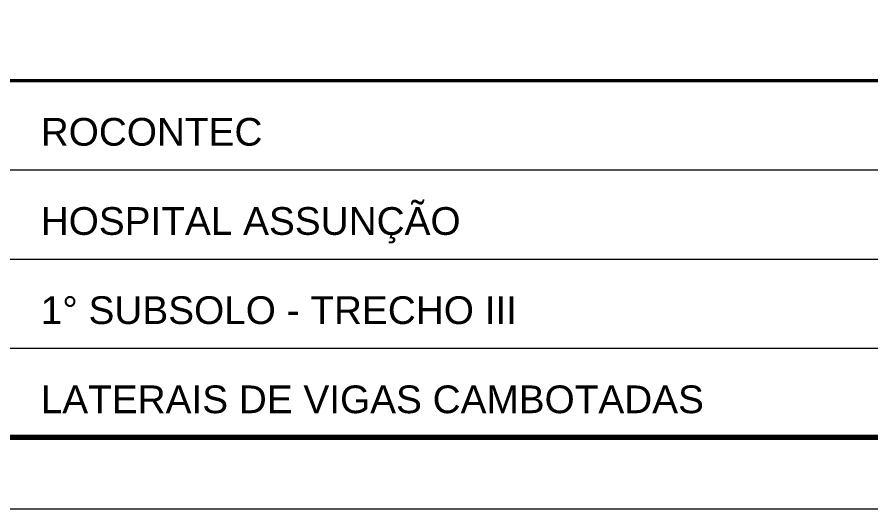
# Model space of a CAD drawing. Extents: x 2582 to 11841, y -26396 to 2611.
# Drawn here: x 4865.6 to 5342.2, y -2275.9 to -2001.1 of the extents above; entities that cross this region are included whole.
import ezdxf

# ---------------------------------------------------------------- set-up
doc = ezdxf.new("R2010")
doc.units = 0
doc.linetypes.add('CONTINUO', pattern=[0])
doc.linetypes.add('DASHED', pattern=[0.75, 0.5, -0.25])
doc.layers.add('Folhas', color=255, linetype='Continuous', lineweight=9)
doc.layers.add('SARRAFO DE PRESSAO', color=251, linetype='DASHED', lineweight=9)
doc.styles.add('ARIAL', font='arial.ttf')

# ---------------------------------------------------------------- blocks, each defined once
blk = doc.blocks.new('9999999999')
at = {"color": 30, "linetype": 'CONTINUO'}
for p, q in [((98564.56, 34379.64), (99583.98, 34379.64)), ((98564.56, 34329.83), (99487.98, 34329.83)), ((98564.56, 34280.02), (99487.98, 34280.02))]:
    blk.add_line(p, q, dxfattribs=at)
at = {"color": 30, "linetype": 'CONTINUO', "const_width": 2}
blk.add_lwpolyline([(99583.98, 34230.21), (99583.98, 34414.45, 0.414214), (99568.98, 34429.45), (98228.98, 34429.45, 0.414214), (98213.98, 34414.45), (98213.98, 34245.21, 0.414214), (98228.98, 34230.21), (99583.98, 34230.21)], format="xyb", dxfattribs=at)
at = {"layer": 'Folhas'}
blk.add_lwpolyline([(98138.98, 34190.21), (99623.98, 34190.21), (99623.98, 35240.21), (98138.98, 35240.21)], close=True, dxfattribs=at)
at = {"layer": 'Folhas', "color": 30, "const_width": 3}
blk.add_lwpolyline([(98213.98, 34230.21), (99583.98, 34230.21), (99583.98, 35200.21), (98213.98, 35200.21)], close=True, dxfattribs=at)
at = {"color": 7, "linetype": 'Continuous', "ltscale": 5, "style": 'ARIAL'}
for s, height, p in [('ROCONTEC', 15.483, (98837.68, 34393.13)), ('HOSPITAL ASSUNÇÃO', 15.4829, (98837.68, 34343.32)), ('1° SUBSOLO - TRECHO III', 15.4829, (98837.68, 34293.51)), ('LATERAIS DE VIGAS CAMBOTADAS', 15.4829, (98837.68, 34243.7))]:
    blk.add_text(s, height=height, dxfattribs=at).set_placement(p)

msp = doc.modelspace()

# ---------------------------------------------------------------- block references
at = {"layer": 'SARRAFO DE PRESSAO', "color": 6, "linetype": 'ByBlock'}
msp.add_blockref('9999999999', (-93958.84, -36466.11), dxfattribs=at)

doc.saveas('drawing.dxf')
